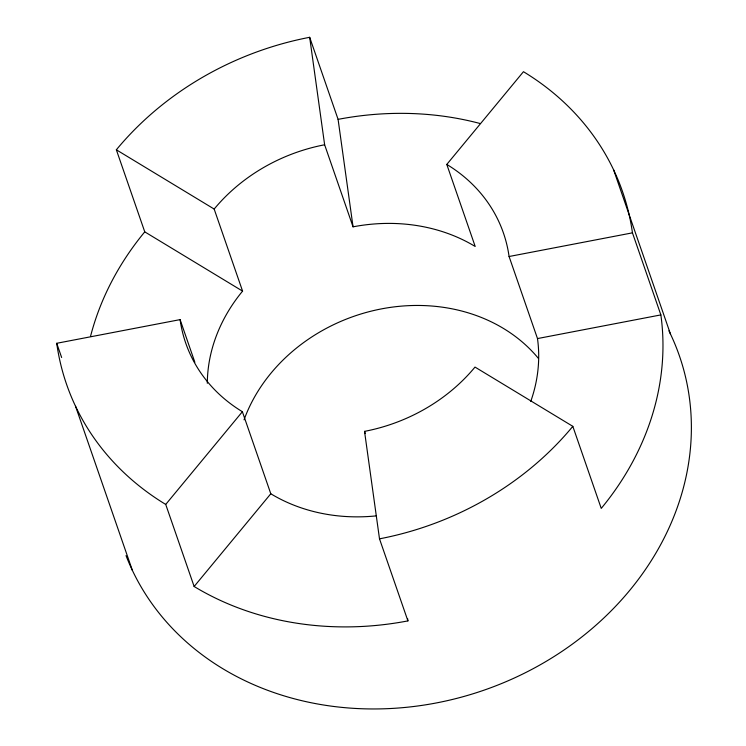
<?xml version="1.0" encoding="UTF-8"?>
<svg xmlns="http://www.w3.org/2000/svg" width="746" height="746" viewBox="0 0 746 746"><rect width="100%" height="100%" fill="white"/><g stroke="black" fill="none" stroke-linecap="round" stroke-linejoin="round"><path stroke-width="1.12" d="M407.596 618.611L407.913 620.896A294.204 251.915 -19.1 0 1 194.137 586.496L165.724 504.436L242.375 411.708A168.12 143.95 -19.1 0 1 180.094 319.624L56.724 343.291L61.648 357.511M207.304 383.295A168.12 143.95 -19.1 0 1 242.581 291.117L144.761 231.857L116.348 149.797A294.204 251.915 -19.1 0 1 309.674 37.3L324.631 144.771L353.045 226.831A168.12 143.95 -19.1 0 1 475.202 246.488L446.789 164.428L523.45 71.7A294.204 251.915 -19.1 0 1 632.449 232.845L660.863 314.905A294.204 251.915 -19.1 0 1 601.239 508.399L572.825 426.339L475.006 367.079A168.12 143.95 -19.1 0 1 364.533 431.365L379.5 538.836L407.913 620.896M194.137 586.496L270.798 493.768L242.375 411.708M446.789 164.428A168.12 143.95 -19.1 0 1 509.08 256.512L632.449 232.845M530.76 401.385A168.12 143.95 -19.1 0 0 537.493 338.572L660.863 314.905M116.348 149.797L214.167 209.057L242.581 291.117M613.604 169.827L670.43 333.938M509.08 256.512L537.493 338.572M309.674 37.3L338.087 119.36L353.045 226.831M364.533 431.365L365.298 433.557M180.094 319.624L194.865 362.295M75.57 406.309L132.396 570.429M375.9 515.915A168.12 143.95 -19.1 0 1 270.798 493.768M90.546 336.306A294.204 251.915 -19.1 0 1 144.761 231.857M338.087 119.36A294.204 251.915 -19.1 0 1 480.172 123.528M214.167 209.057A168.12 143.95 -19.1 0 1 324.631 144.771M572.825 426.339A294.204 251.915 -19.1 0 1 379.5 538.836M165.724 504.436A294.204 251.915 -19.1 0 1 56.724 343.291M668.929 330.842A294.204 251.915 -19.1 0 1 502.832 683.019A294.204 251.915 -19.1 0 1 126.027 555.602M244.045 419.821A168.12 143.95 -19.1 0 1 378.409 309.497A168.12 143.95 -19.1 0 1 538.453 358.444"/></g></svg>
